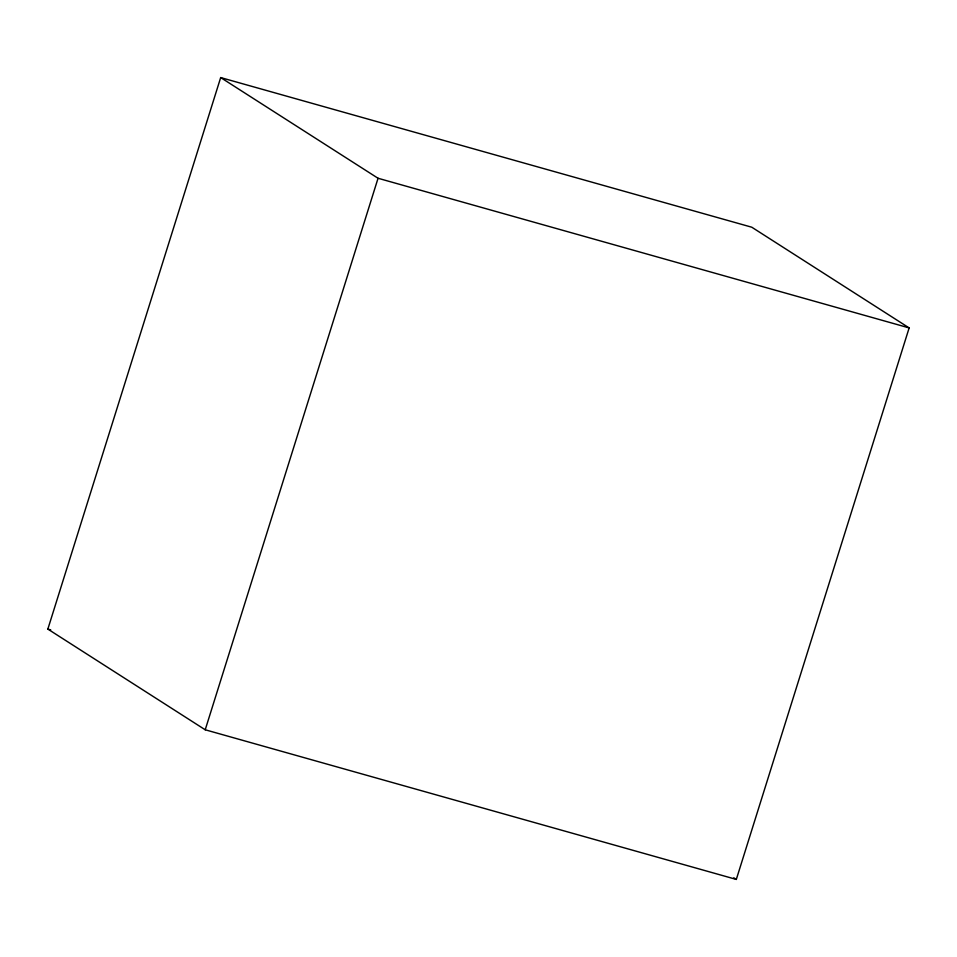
<?xml version="1.0" encoding="UTF-8"?>
<svg xmlns="http://www.w3.org/2000/svg" width="957" height="957" viewBox="0 0 957 957"><rect width="100%" height="100%" fill="white"/><g stroke="black" fill="none" stroke-linecap="round" stroke-linejoin="round"><path stroke-width="1.44" d="M47.85 629.084L220.684 77.577L751.783 227.216L909.15 327.916L736.316 879.423L205.217 729.784L47.85 629.084L50.721 629.897M205.217 729.784L378.051 178.265L220.684 77.577M378.051 178.265L909.15 327.916M733.792 877.82L736.316 879.423"/></g></svg>
